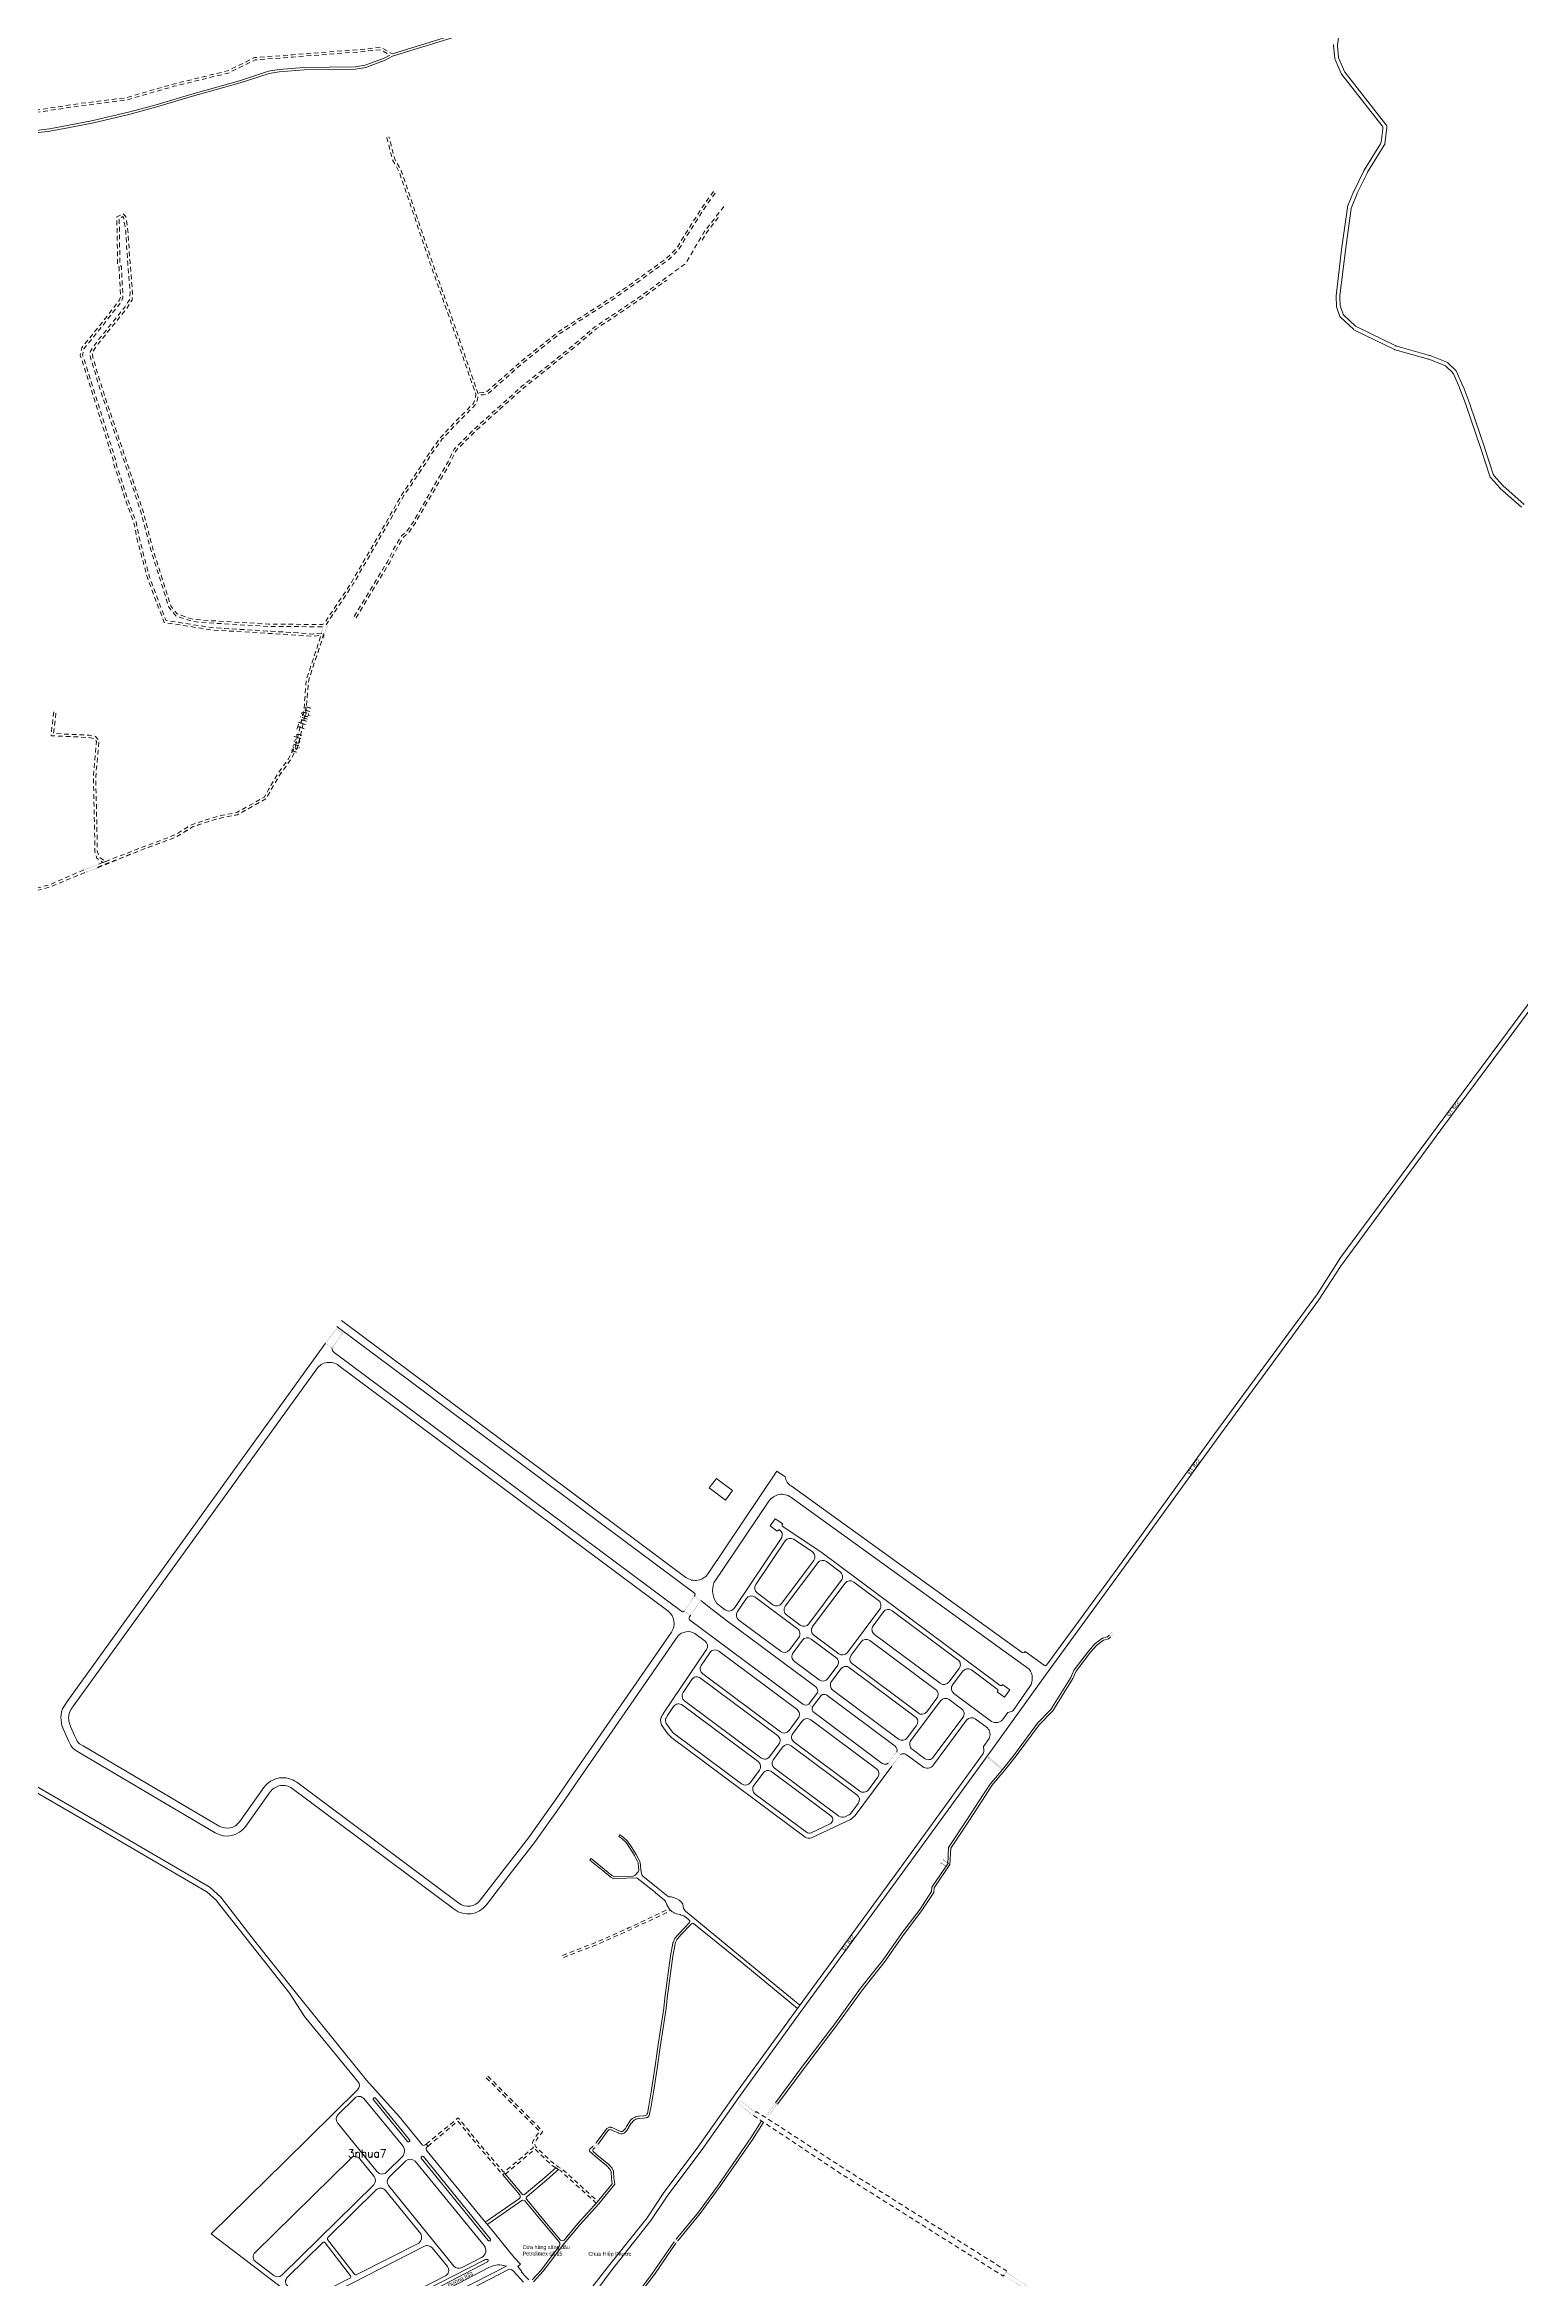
# Model space of a CAD drawing. Header units: metres. Extents: x 556238 to 587446, y 1177111 to 1219372.
# Drawn here: x 561327 to 563236, y 1206872 to 1209762 of the extents above; entities that cross this region are included whole.
import ezdxf

# ---------------------------------------------------------------- set-up
doc = ezdxf.new("R2010")
doc.units = ezdxf.units.M
doc.header["$MEASUREMENT"] = 0
doc.linetypes.add('Xr_Nen GT$0$MON', pattern=[10, 6, -4])
for name, color, linetype, lineweight in [('Xr_Nen GT$0$CAU-CONG', 4, 'Continuous', 0), ('Xr_Nen GT$0$DUONG BT-NEN BT', 38, 'Continuous', 0), ('Xr_Nen GT$0$DUONG NHUA', 38, 'Continuous', 0), ('Xr_Nen GT$0$DUONG_DA', 38, 'Xr_Nen GT$0$MON', 0), ('Xr_Nen GT$0$TEN DUONG', 7, 'Continuous', 0), ('Xr_Nen GT$1$SONG_HO', 250, 'Continuous', 0)]:
    doc.layers.add(name, color=color, linetype=linetype, lineweight=lineweight)
doc.styles.add('Xr_Nen GT$0$ROMANS', font='romans.shx')
doc.styles.add('Xr_Nen GT$0$STANDARD', font='VNARIAL.TTF')
doc.styles.add('Xr_Nen GT$0$VN', font='VAPTIMN0.TTF')

msp = doc.modelspace()

# ---------------------------------------------------------------- linework, layer by layer
at = {"layer": 'Xr_Nen GT$0$CAU-CONG', "linetype": 'ByBlock', "const_width": 0.2, "flags": 128}
for points in [[(561685.95973, 1209011.00833), (561687.10317, 1209009.57079), (561683.89103, 1208998.03009), (561682.09046, 1208997.60895)], [(561693.0087, 1209009.78324), (561691.43802, 1209009.01757), (561688.1434, 1208997.22612), (561689.02449, 1208995.15879)]]:
    msp.add_lwpolyline(points, dxfattribs=at)
at = {"layer": 'Xr_Nen GT$0$CAU-CONG', "flags": 128}
for points, const_width in [([(561394.76647, 1208702.65727), (561394.225, 1208701.39), (561379.571, 1208695.957), (561378.21757, 1208696.52173)], 0.2), ([(561380.64381, 1208691.16319), (561381.17186, 1208692.42137), (561395.78957, 1208697.77203), (561397.12775, 1208697.19697)], 0.2), ([(562484.49238, 1207410.57081), (562485.885, 1207410.817), (562494.64536, 1207404.68995)], 0.5), ([(562488.32886, 1207416.05502), (562488.57505, 1207414.6624), (562497.25205, 1207408.5924)], 0.5)]:
    msp.add_lwpolyline(points, dxfattribs=dict(at, const_width=const_width))
at = {"layer": 'Xr_Nen GT$0$CAU-CONG', "const_width": 0.2, "flags": 128}
for points in [[(561698.438, 1208076.788), (561712.107, 1208095.555), (561703.82728, 1208101.58556), (561690.15828, 1208082.81856)], [(562162.13, 1207730.899), (562175.193, 1207750.183), (562166.84152, 1207755.8403), (562153.77852, 1207736.5563)], [(562708.055, 1207706.739), (562705.25, 1207703.173), (562702.98667, 1207704.95333), (562705.79167, 1207708.51933)], [(562325.966, 1207631.032), (562314.802, 1207616.041), (562319.55469, 1207612.50161), (562330.71869, 1207627.49261)], [(562428.614, 1207554.509), (562417.467, 1207539.578), (562422.20266, 1207536.04251), (562433.34966, 1207550.97351)], [(562546.36343, 1207546.5087), (562564.16043, 1207531.8117), (562565.11557, 1207532.9683), (562547.31857, 1207547.6653)], [(562246.35, 1207087.904), (562227.229, 1207102.95), (562224.22272, 1207099.1295), (562243.34372, 1207084.0835)], [(562274.03, 1207098.979), (562263.401, 1207084.165), (562261.30378, 1207085.66975), (562271.93278, 1207100.48375)], [(562036.1377, 1207044.48695), (562040.1367, 1207049.01495), (562042.3853, 1207047.02905), (562038.3863, 1207042.50105)], [(562140.806, 1206920.56), (562143.294, 1206923.872), (562145.49028, 1206922.22213), (562143.00228, 1206918.91013)], [(562597.49, 1206857.659), (562567.214, 1206877.94), (562569.68849, 1206881.63398), (562599.96449, 1206861.35298)]]:
    msp.add_lwpolyline(points, close=True, dxfattribs=at)
at = {"layer": 'Xr_Nen GT$0$DUONG BT-NEN BT', "flags": 128}
for points in [[(561776.53891, 1209750.27974), (561892.19755, 1209786.0841), (561915.50815, 1209792.03089), (561935.60213, 1209806.06692), (561944.66792, 1209825.88409), (561947.49414, 1209843.40386), (561946.78307, 1209850.02027), (561931.47656, 1209896.6912), (561923.80414, 1209923.23052), (561924.97735, 1209930.75866), (561930.49735, 1209953.66811), (561952.43251, 1210026.25811), (561959.91981, 1210070.25339), (561961.23793, 1210162.25995), (561962.22552, 1210170.10882)], [(561294.84829, 1209645.49936), (561333.83593, 1209650.34681), (561356.77818, 1209654.80801), (561388.35971, 1209660.87227), (561435.99655, 1209671.8654), (561471.83808, 1209681.71564), (561514.90562, 1209694.57715), (561579.73409, 1209712.67323), (561617.1891, 1209724.86243), (561630.34442, 1209727.08733), (561662.32188, 1209729.56478), (561695.07378, 1209729.93535), (561728.92283, 1209730.67891), (561742.04664, 1209732.57037), (561767.14499, 1209742.10355), (561776.8721, 1209747.24242), (561893.01245, 1209783.1959)], [(561294.46371, 1209648.47464), (561333.36399, 1209653.31123), (561356.209, 1209657.75353), (561387.73935, 1209663.80796), (561435.26145, 1209674.7746), (561471.01125, 1209684.59964), (561514.07304, 1209697.45943), (561578.86622, 1209715.54566), (561616.4709, 1209727.78357), (561629.97768, 1209730.0679), (561662.1889, 1209732.56347), (561695.02387, 1209732.93498), (561728.67501, 1209733.67419), (561741.29095, 1209735.49246), (561765.90701, 1209744.84245), (561773.18376, 1209748.68678)], [(562271.77769, 1207100.62642), (562305.52483, 1207146.01148), (562348.71429, 1207202.61988), (562381.70527, 1207248.65217), (562411.08697, 1207285.48886), (562434.76164, 1207319.70134), (562458.67301, 1207351.1156), (562473.37106, 1207373.69343), (562473.81715, 1207379.58037), (562494.64768, 1207409.76335), (562495.59925, 1207430.61746), (562519.9427, 1207467.60813), (562540.67241, 1207499.4914), (562549.25836, 1207512.75163), (562565.49984, 1207532.07787), (562580.60625, 1207551.0322), (562610.43618, 1207591.30718), (562627.73587, 1207609.15038), (562653.45842, 1207650.73433), (562658.06459, 1207660.46199), (562676.69427, 1207685.14401), (562685.06521, 1207694.42383), (562694.59792, 1207701.41297), (562700.92996, 1207703.37034), (562703.16161, 1207705.21844)], [(562274.18509, 1207098.83633), (562307.92117, 1207144.20652), (562351.12659, 1207200.83583), (562384.09873, 1207246.84183), (562413.49588, 1207283.6979), (562437.18993, 1207317.93838), (562461.12699, 1207349.3864), (562476.30442, 1207372.70061), (562476.74641, 1207378.53332), (562497.295, 1207408.562), (562498.56875, 1207429.67254), (562522.4533, 1207465.96587), (562543.18909, 1207497.8585), (562551.67512, 1207510.96442), (562567.8216, 1207530.17762), (562582.9854, 1207549.20397), (562612.72854, 1207589.36175), (562630.11613, 1207607.29562), (562656.09802, 1207649.29883), (562660.64436, 1207658.90014), (562679.00973, 1207683.23199), (562687.08693, 1207692.18618), (562695.96536, 1207698.69561), (562702.38483, 1207700.68001), (562705.07506, 1207702.90788)], [(562143.23227, 1206923.99823), (562172.14108, 1206959.2504), (562197.93922, 1206994.6554), (562239.81148, 1207055.23176), (562253.18141, 1207076.36301)], [(562145.55201, 1206922.09591), (562174.51519, 1206957.41439), (562200.38581, 1206992.91886), (562242.31401, 1207053.57614), (562255.71659, 1207074.75899)], [(561904.01917, 1206600.40505), (561912.87067, 1206612.74414), (561936.77343, 1206639.26963), (561959.86866, 1206669.72755), (561977.8216, 1206693.23874), (561985.06847, 1206703.4093), (562019.64416, 1206747.47055), (562037.64003, 1206772.59474), (562042.77008, 1206780.24516), (562074.69935, 1206822.88348), (562103.90991, 1206863.50227), (562115.20662, 1206878.28816), (562143.13988, 1206918.8848)]]:
    msp.add_lwpolyline(points, dxfattribs=at)
for points in [[(562040.05325, 1207048.91158), (562051.10212, 1207063.91222, -0.0040609387), (562051.13134, 1207063.95122), (562053.11763, 1207066.55816, -0.0901713882), (562053.91035, 1207067.28177), (562055.68103, 1207068.39189, -0.1381847959), (562057.24237, 1207068.84994), (562058.83115, 1207068.867, -0.1065477681), (562060.06978, 1207068.61391), (562063.30113, 1207067.19463, -0.0044732624), (562063.35008, 1207067.17261), (562069.33002, 1207064.41742, 0.0337619421), (562069.70815, 1207064.27326), (562071.97636, 1207063.57969, 0.1568613569), (562073.8133, 1207063.60621), (562074.18791, 1207063.73269, 0.1281461074), (562075.45297, 1207064.56247), (562077.36773, 1207066.6791, 0.0522556833), (562077.73664, 1207067.18406), (562079.32966, 1207069.92464, -0.005286385), (562079.36211, 1207069.97914), (562082.90365, 1207075.78572, -0.0437225576), (562083.21431, 1207076.20729), (562086.24105, 1207079.64121, -0.079978016), (562086.97731, 1207080.24729), (562089.88167, 1207081.94551, -0.0771036454), (562090.73746, 1207082.28258), (562094.64524, 1207083.16177, -0.034862704), (562095.05829, 1207083.22487), (562101.24439, 1207083.73268, 0.0226603086), (562101.51398, 1207083.76717), (562103.56352, 1207084.12433, 0.1806657746), (562105.37494, 1207085.18569), (562105.65761, 1207085.53288, 0.1296258247), (562106.28908, 1207086.92628), (562107.9287, 1207096.61237, -0.0018707069), (562107.93253, 1207096.63449), (562111.58073, 1207117.24782, 0.0066536073), (562111.5936, 1207117.32662), (562115.77669, 1207145.27779, 0.0020946166), (562115.78031, 1207145.30266), (562119.65706, 1207172.77753, -0.0027668415), (562119.66188, 1207172.81038), (562127.31706, 1207223.03876, 0.0073375662), (562127.32905, 1207223.12599), (562128.9442, 1207236.31083, -0.0025389488), (562128.94806, 1207236.34105), (562136.15643, 1207290.61173, -0.0119864917), (562136.17878, 1207290.7538), (562139.15993, 1207307.13713, -0.0516792425), (562139.3328, 1207307.73099), (562141.46863, 1207312.97874, -0.0836530229), (562141.9926, 1207313.82679), (562146.24361, 1207318.6701, -0.0123179169), (562146.34381, 1207318.77874), (562154.26218, 1207326.95083, 0.0051205909), (562154.30448, 1207326.9954), (562160.59256, 1207333.75673, 0.4349114927), (562160.38406, 1207336.67516), (562155.70391, 1207340.45209, 0.011572311), (562155.59387, 1207340.53677), (562153.5953, 1207342.00228, 0.0716022577), (562152.84094, 1207342.40441), (562148.87499, 1207343.8377, 0.0329647171), (562148.49533, 1207343.94724), (562143.98601, 1207344.93188, -0.0378222847), (562143.55179, 1207345.06173), (562141.3797, 1207345.89472, -0.0323089911), (562141.02778, 1207346.05646), (562138.50851, 1207347.4177, -0.046787058), (562138.04265, 1207347.72887), (562136.39479, 1207349.068, -0.0661364682), (562135.85253, 1207349.64275), (562133.99918, 1207352.21572, -0.0254188106), (562133.83381, 1207352.4718), (562131.38534, 1207356.72267, -0.0369127141), (562131.19342, 1207357.12121), (562129.63441, 1207361.08188, 0.0631551149), (562129.27177, 1207361.74391), (562128.93969, 1207362.20196, 0.0633519552), (562128.42146, 1207362.75401), (562116.86038, 1207372.30445, 0.0070704079), (562116.79422, 1207372.35755), (562093.03328, 1207390.88109, 0.1744925657), (562091.74594, 1207391.30293), (562067.3369, 1207390.59857), (562063.00103, 1207390.33123), (562059.0636, 1207392.35557), (562049.1881, 1207400.32673), (562031.98019, 1207414.3979), (562033.56275, 1207416.33324), (562050.7645, 1207402.26709), (562060.43449, 1207394.46181), (562063.53301, 1207392.86878), (562067.22389, 1207393.09635), (562087.72869, 1207393.68804), (562090.29071, 1207395.13707), (562094.17262, 1207399.21221), (562095.00781, 1207400.88071), (562094.89167, 1207405.78061), (562094.28423, 1207410.89443), (562089.56158, 1207420.55786), (562083.8706, 1207429.5063), (562078.76094, 1207437.23758), (562073.22429, 1207442.21802), (562069.26345, 1207445.06934), (562070.72405, 1207447.09829), (562074.79519, 1207444.16757), (562080.67042, 1207438.88256), (562085.96836, 1207430.86642), (562091.74623, 1207421.78134), (562096.71672, 1207411.6108), (562097.24475, 1207407.16541, -0.0063435568), (562097.2501, 1207407.11495), (562097.7248, 1207402.01735, 0.030192834), (562097.78004, 1207401.65961), (562099.16607, 1207395.2694, 0.1742423565), (562100.24161, 1207393.54857), (562122.33782, 1207376.14449, -0.002610335), (562122.36232, 1207376.12498), (562133.2491, 1207367.36427, 0.1963534365), (562134.69853, 1207366.93201), (562134.96573, 1207366.95826, -0.0652761092), (562135.74531, 1207366.93297), (562136.62726, 1207366.78811, -0.0118882434), (562136.76742, 1207366.76166), (562139.55186, 1207366.16717, -0.0497307218), (562140.11883, 1207365.98573), (562144.10487, 1207364.30866), (562147.16887, 1207362.68361), (562149.97609, 1207360.54838, -0.1073572531), (562151.36223, 1207358.88002), (562151.86812, 1207357.78333, -0.091500001), (562152.1372, 1207356.72822), (562152.23614, 1207355.25852, 0.036657686), (562152.29766, 1207354.82355), (562152.81766, 1207352.42833, 0.0925375066), (562153.24473, 1207351.41351), (562154.74816, 1207349.13315, 0.0738057604), (562155.33573, 1207348.47688), (562160.0688, 1207344.54476, 0.0011401552), (562160.07934, 1207344.53604), (562234.07874, 1207283.62744), (562303.21171, 1207226.60764), (562300.23559, 1207222.60156), (562230.89926, 1207279.76856), (562165.84489, 1207332.2682, 0.39381419), (562163.12432, 1207332.07383), (562156.48036, 1207324.92985, -0.0051205909), (562156.43806, 1207324.88529), (562148.54975, 1207316.74421, 0.0123179169), (562148.44955, 1207316.63557), (562144.58073, 1207312.2277, 0.0836530229), (562144.05676, 1207311.37966), (562142.22867, 1207306.88803, 0.0516792425), (562142.05581, 1207306.29418), (562139.14319, 1207290.2875, 0.0119864917), (562139.12084, 1207290.14543), (562131.92395, 1207235.96115, 0.0025389488), (562131.92009, 1207235.93093), (562130.30143, 1207222.71751, -0.0073375662), (562130.28945, 1207222.63029), (562122.63013, 1207172.37479, 0.0027668415), (562122.62531, 1207172.34194), (562118.74913, 1207144.87106, -0.0020946166), (562118.74551, 1207144.84619), (562114.55465, 1207116.84311, -0.0066536073), (562114.54178, 1207116.76431), (562110.88858, 1207096.12272, 0.0018707069), (562110.88475, 1207096.1006), (562109.11497, 1207085.64562, -0.1296258247), (562108.48351, 1207084.25223), (562106.9939, 1207082.4226, -0.1806657746), (562105.18248, 1207081.36124), (562101.89499, 1207080.78835, -0.0226603086), (562101.62541, 1207080.75387), (562095.51246, 1207080.25206, 0.034862704), (562095.09941, 1207080.18896), (562091.84999, 1207079.45789, 0.0771036454), (562090.9942, 1207079.12083), (562088.90851, 1207077.90129, 0.079978016), (562088.17225, 1207077.29521), (562085.63865, 1207074.42078, 0.0437225576), (562085.32799, 1207073.99921), (562081.93984, 1207068.4441, 0.005286385), (562081.90738, 1207068.38959), (562080.17231, 1207065.40463, -0.0522556833), (562079.8034, 1207064.89967), (562077.1533, 1207061.97018, -0.1281461074), (562075.88825, 1207061.14041), (562073.8588, 1207060.45518, -0.1568613569), (562072.02186, 1207060.42866), (562068.63697, 1207061.46368, -0.0337619421), (562068.25884, 1207061.60785), (562062.11908, 1207064.43667, 0.0044732623), (562062.07013, 1207064.45869), (562059.45539, 1207065.60714, 0.1065477681), (562058.21676, 1207065.86023), (562058.11978, 1207065.85919, 0.1381847959), (562056.55843, 1207065.40114), (562055.96605, 1207065.02974, 0.0901713882), (562055.17332, 1207064.30613), (562053.53238, 1207062.15244, 0.0040609387), (562053.50317, 1207062.11344), (562042.46875, 1207047.13242)], [(561901.58151, 1206602.15371), (561910.5303, 1206614.62843), (561934.45973, 1206641.18351), (561957.48123, 1206671.5442), (561975.40715, 1206695.02), (561982.66553, 1206705.2067), (562017.24351, 1206749.27088), (562035.17416, 1206774.30402), (562039.27576, 1206780.42071, 0.3947887098), (562039.05631, 1206781.76919), (562024.74708, 1206792.79575), (562026.29255, 1206794.92383), (562040.59753, 1206784.04175, 0.4185278433), (562042.00909, 1206784.23389), (562072.28065, 1206824.65852), (562101.49967, 1206865.28907), (562112.77746, 1206880.05018), (562140.66841, 1206920.58534)]]:
    msp.add_lwpolyline(points, format="xyb", dxfattribs=at)
at = {"layer": 'Xr_Nen GT$0$DUONG NHUA', "flags": 128}
for points in [[(563001.26572, 1209782.97137), (562998.31422, 1209762.13764, 0.0583678872), (562998.28054, 1209760.74197), (562999.62657, 1209746.22779, 0.0795956902), (563000.09866, 1209744.38916), (563007.45471, 1209727.47303, 0.0641164383), (563008.24031, 1209726.15722), (563060.96871, 1209659.09437, -0.2011300377), (563062.20324, 1209654.6222), (563059.61926, 1209634.4856, -0.1072046796), (563058.76806, 1209632.08857), (563037.22863, 1209597.33331, 0.0251967633), (563036.93654, 1209596.80424), (563023.94354, 1209570.18225, 0.015851629), (563023.78764, 1209569.83533), (563016.3143, 1209551.68776, 0.0640974782), (563015.91655, 1209550.20825), (563008.66465, 1209496.65881, 0.0035392829), (563008.65385, 1209496.57456), (563001.49039, 1209437.38929, 0.0403257756), (563001.45191, 1209436.42381), (563001.93092, 1209424.68033, 0.0733360049), (563002.25669, 1209422.96025), (563005.04451, 1209414.91549, 0.1205950887), (563006.59265, 1209412.5193), (563021.69761, 1209398.24457, 0.0762787517), (563023.19476, 1209397.20954), (563073.84382, 1209372.57927, 0.0448131758), (563074.84722, 1209372.19808), (563117.4588, 1209360.24477, -0.0258750003), (563118.04685, 1209360.04648), (563139.60223, 1209351.51273, -0.0938540227), (563141.4891, 1209350.31888), (563150.95867, 1209341.4743, -0.1035022697), (563152.37314, 1209339.4644), (563160.49721, 1209320.61656, -0.0114095405), (563160.59982, 1209320.36272), (563169.66919, 1209296.36506, -0.0077670975), (563169.73237, 1209296.18969), (563188.90682, 1209240.25864, -0.0043972075), (563188.94016, 1209240.15852), (563199.74012, 1209206.75139, 0.1031778329), (563200.95396, 1209204.62301), (563211.69328, 1209192.47519, 0.029822664), (563212.19801, 1209191.9686), (563239.75091, 1209167.42952, -0.0503507133)], [(562993.2815, 1209762.2591, 0.0583678872), (562993.24782, 1209760.86343), (562994.7219, 1209744.96847, 0.0795956902), (562995.19399, 1209743.12984), (563003.12622, 1209724.88872, 0.0641164383), (563003.91182, 1209723.5729), (563055.74259, 1209657.65172, -0.2011300377), (563056.97712, 1209653.17955), (563054.79796, 1209636.19768, -0.1072046796), (563053.94676, 1209633.80066), (563032.84581, 1209599.75292, 0.0251967633), (563032.55373, 1209599.22385), (563019.3806, 1209572.23279, 0.015851629), (563019.22469, 1209571.88587), (563011.4459, 1209552.99655, 0.0640974782), (563011.04815, 1209551.51704), (563003.70513, 1209497.29474, 0.0035392829), (563003.69432, 1209497.21048), (562996.47809, 1209437.58909, 0.0403257756), (562996.4396, 1209436.6236), (562996.96513, 1209423.73983, 0.0733360049), (562997.2909, 1209422.01976), (563000.72084, 1209412.12203, 0.1205950887), (563002.26898, 1209409.72584), (563018.82099, 1209394.08359, 0.0762787517), (563020.31815, 1209393.04856), (563072.06102, 1209367.88638, 0.0448131758), (563073.06441, 1209367.50519), (563115.85903, 1209355.50053, -0.0258750003), (563116.44709, 1209355.30224), (563136.88133, 1209347.21235, -0.0938540227), (563138.76819, 1209346.0185), (563146.78118, 1209338.53437, -0.1035022697), (563148.19565, 1209336.52448), (563155.86042, 1209318.74221, -0.0114095405), (563155.96303, 1209318.48837), (563164.9646, 1209294.67011, -0.0077670975), (563165.02778, 1209294.49474), (563184.16278, 1209238.67876, -0.0043972075), (563184.19613, 1209238.57864), (563195.30335, 1209204.22104, 0.1031778329), (563196.5172, 1209202.09266), (563208.14496, 1209188.93987, 0.029822664), (563208.64968, 1209188.43328), (563236.04853, 1209164.0314, -0.0503507133)], [(561710.67132, 1208112.3518), (562156.05134, 1207780.06179, 0.4285712018), (562184.60519, 1207784.92782), (562273.73371, 1207917.40697), (562284.37951, 1207909.9417), (562284.37951, 1207909.9417, 0.2269002317), (562291.94499, 1207898.34357), (562590.50877, 1207682.87615, 0.2717208763), (562593.65887, 1207683.05427), (562594.4748, 1207684.1848), (562619.45403, 1207666.13254, 0.4119546266), (562622.23742, 1207666.56958), (562630.34893, 1207677.61307), (562714.41485, 1207792.19915), (562839.91535, 1207965.97515), (562972.602, 1208146.91), (563002.721, 1208193.981), (563127.127, 1208362.62), (563218.09, 1208485.015), (563335.959, 1208644.575)], [(561704.69144, 1208104.33675), (562166.99214, 1207759.42253, -0.4012142801), (562167.45088, 1207756.69618), (562166.84152, 1207755.8403)], [(562422.20266, 1207536.04251), (562374.7415, 1207472.11217, -0.0813796716), (562368.61819, 1207467.11143), (562318.32806, 1207443.32077, -0.2772629706), (562310.12981, 1207444.13965), (562137.96878, 1207572.45287, -0.0394794239), (562135.59678, 1207574.5308), (562132.6306, 1207577.5747), (562127.11503, 1207585.52119), (562125.44142, 1207587.97661), (562124.11202, 1207590.35284), (562123.45176, 1207592.8443), (562123.34836, 1207595.66796), (562123.77396, 1207598.09537), (562123.79731, 1207598.16403, -0.0591952853), (562125.8329, 1207602.42151), (562126.92134, 1207604.14134, -0.0069506079), (562127.22519, 1207604.60699), (562182.55639, 1207686.88092, 0.3999559346), (562180.70177, 1207697.75754), (562167.61173, 1207707.4389, 0.3630332495), (562145.69367, 1207703.89344), (562012.44877, 1207511.15164), (561998.53829, 1207491.11273), (561960.32479, 1207437.17997), (561943.83239, 1207415.89693), (561928.87954, 1207396.53924), (561898.09902, 1207356.52084, -0.4098898987), (561856.38278, 1207350.76374), (561646.90136, 1207507.01403, 0.4205339675), (561618.65827, 1207502.59234), (561587.07261, 1207458.28683, -0.3955022997), (561547.40874, 1207449.85855), (561371.57776, 1207553.52063), (561366.03208, 1207556.89564), (561363.09677, 1207559.55618), (561360.68745, 1207562.73912), (561359.09024, 1207565.9654), (561357.83799, 1207568.81565), (561356.59279, 1207571.63115), (561351.38617, 1207583.43395), (561350.56237, 1207585.42253), (561349.4034, 1207588.66401), (561348.57883, 1207592.10396), (561348.15147, 1207595.47162), (561347.96969, 1207598.99932), (561348.14135, 1207602.60017), (561348.81943, 1207606.34791), (561350.20837, 1207610.08817), (561352.9127, 1207614.93009), (561356.23959, 1207619.71434), (561690.15828, 1208082.81856)], [(561698.438, 1208076.788), (561698.438, 1208076.788, 0.2493304148), (561701.47935, 1208070.83039), (562150.67934, 1207735.74656, 0.4142135624), (562153.47829, 1207736.15381), (562153.77852, 1207736.5563)], [(562175.193, 1207750.183), (562189.86505, 1207738.40283), (562210.22757, 1207723.0701), (562323.8942, 1207638.28791, -0.3209553454), (562325.966, 1207631.032), (562314.802, 1207616.041, -0.2712234042), (562307.18682, 1207615.86948), (562160.46929, 1207725.32837, -0.2641049526), (562160.49126, 1207729.01226), (562161.95817, 1207731.21787)], [(562339.5229, 1207649.08307, -0.4141178535), (562328.32872, 1207647.45562), (562296.24325, 1207671.38768, -0.4143092777), (562294.61526, 1207682.58551), (562306.66571, 1207698.73043, -0.4141747999), (562317.86114, 1207700.35695), (562349.94195, 1207676.41866, -0.414252326), (562351.5687, 1207665.22175), (562339.5229, 1207649.08307)], [(562417.467, 1207539.578), (562417.467, 1207539.578, -0.3236803619), (562408.18646, 1207540.51851), (562321.61412, 1207605.10597, -0.32093837), (562319.55469, 1207612.50161), (562330.71869, 1207627.49261, -0.309920888), (562338.32265, 1207627.52595), (562426.52122, 1207561.74, -0.317775101), (562428.614, 1207554.509), (562428.614, 1207554.509)], [(562012.827, 1206834.085), (562054.405, 1206887.094), (562105.80025, 1206951.79818), (562127.56182, 1206984.36307), (562170.64789, 1207041.9714), (562220.18975, 1207112.16365), (562302.36708, 1207225.54235), (562361.2523, 1207306.28251), (562431.49269, 1207402.43467), (562539.53761, 1207550.93097, 0.1777654165), (562541.04639, 1207556.23478), (562540.65041, 1207561.52556), (562547.82718, 1207571.54378, 0.3199640223), (562545.66242, 1207585.39385), (562530.06817, 1207596.98209, 0.4141147952), (562518.87697, 1207595.33472), (562475.88633, 1207537.52312, -0.4479678782), (562461.88797, 1207535.47088), (562440.91702, 1207551.09262, 0.2513948232), (562433.34966, 1207550.97351), (562433.34966, 1207550.97351)], [(561247.912, 1207549.183), (561400.118, 1207461.537), (561539.80819, 1207379.67621, -0.0501777749), (561540.77858, 1207378.96816), (561554.54927, 1207366.62922), (561598.38, 1207309.909), (561652.788, 1207241.933), (561743.09029, 1207129.83519), (561785.122, 1207082.77), (561813.594, 1207047.9), (561814.82265, 1207046.39449, 0.3235690524), (561819.06465, 1207045.98431), (561820.414, 1207047.106), (561822.667, 1207044.617), (561821.15349, 1207043.38183, 0.4142135624), (561820.72606, 1207039.16078), (561821.675, 1207037.998), (561893.572, 1206949.852), (561902.73, 1206938.655), (561933.915, 1206900.538), (561941.98765, 1206891.779), (561938.55054, 1206888.79565), (561944.04848, 1206882.53139), (561943.15256, 1206881.87197), (561949.569, 1206874.984), (561952.82065, 1206871.48, 0.43996368)], [(561705.77284, 1206806.57222), (561542.25784, 1206931.11019), (561637.32119, 1207024.54681), (561731.46962, 1207117.23775, 0.3882110798), (561732.03715, 1207128.01857), (561662.786, 1207212.266), (561644.08, 1207241.856), (561549.7368, 1207361.4089, 0.0456001417), (561548.99313, 1207362.20872), (561536.63178, 1207373.28485, 0.0501777749), (561535.66139, 1207373.99289), (561396.6018, 1207455.48415), (561244.40379, 1207543.12554)], [(562036.25261, 1207044.60356), (562031.75084, 1207040.50823, 0.4442348218), (562031.76111, 1207037.54011), (562041.53514, 1207028.77136), (562053.9382, 1207019.02849), (562057.91464, 1207014.41112), (562059.22222, 1207011.39495), (562059.63399, 1207002.55141), (562060.77222, 1206995.95665), (562041.10253, 1206971.96326), (562016.43605, 1206944.51085), (561998.60116, 1206923.11567, -0.4649799935), (561994.01339, 1206923.09079), (561982.34303, 1206936.78612), (561950.22806, 1206975.29909, -0.4139986959), (561950.60913, 1206979.52302), (561976.09756, 1207000.80889), (561991.42723, 1207014.13844), (561987.78788, 1207016.27461), (561973.50299, 1207003.85352), (561947.27876, 1206981.95317, -0.414053993), (561944.46238, 1206982.20544), (561921.62421, 1207009.52238), (561919.33979, 1207007.57762), (561941.25436, 1206981.36539, -0.4399181673), (561940.66985, 1206976.98114), (561897.66933, 1206946.96701)], [(562038.27139, 1207042.38444), (562036.226, 1207040.52371, 0.4442348218), (562036.23627, 1207037.5556), (562043.46548, 1207031.06992), (562056.02093, 1207021.20735), (562060.48562, 1207016.02304), (562062.1934, 1207012.08373), (562062.62206, 1207002.87756), (562063.96178, 1206995.11535), (562043.37947, 1206970.00874), (562018.70478, 1206942.54719), (561996.66199, 1206916.1041), (561981.25297, 1206895.63688), (561971.51972, 1206882.80955), (561958.94071, 1206868.91163, 0.3889239206)], [(561957.24391, 1206871.50751), (561969.20834, 1206884.72642), (561978.85967, 1206897.44579), (561992.60876, 1206915.70819, 0.2849640085), (561992.8934, 1206918.85809), (561991.76846, 1206921.09986), (561980.04924, 1206934.85253), (561947.69039, 1206973.65797, 0.3893358475), (561943.66926, 1206974.19669), (561899.95877, 1206943.68699)], [(561924.09357, 1206889.22882), (561738.52236, 1206794.56223, -0.2716759006), (561732.66526, 1206794.96516), (561732.66526, 1206794.96516, -0.5116379233), (561733.37859, 1206799.68999), (561805.744, 1206837.54), (561901.123, 1206887.371), (561907.48852, 1206889.93898, -0.1389651317), (561918.02577, 1206890.68747), (561924.09357, 1206889.22882)], [(561854.13657, 1206847.62426), (561926.71521, 1206884.92801, -0.2896011377), (561930.97336, 1206884.54798), (561932.803, 1206883.149), (561946.03991, 1206868.49617)]]:
    msp.add_lwpolyline(points, format="xyb", dxfattribs=at)
msp.add_lwpolyline([(562001.662, 1206805.177), (562059.353, 1206883.439), (562110.65486, 1206948.26393), (562132.462, 1206980.897), (562175.50221, 1207038.44402), (562225.07, 1207108.673), (562307.22, 1207222.014), (562366.1, 1207302.747), (562436.341, 1207398.9), (562546.714, 1207550.596), (562620.916, 1207653.46), (562719.273, 1207788.678), (562844.767, 1207962.445), (562974.033, 1208138.781), (563002.248, 1208182.281), (563131.94269, 1208359.04102), (563222.91087, 1208481.44298), (563340.77643, 1208640.99833)], dxfattribs=at)
for points in [[(562137.30229, 1207709.18762), (562004.22958, 1207516.84768), (561990.351, 1207496.85474), (561952.28914, 1207443.13597), (561935.92318, 1207422.01611), (561920.95932, 1207402.64418), (561890.17251, 1207362.61759, -0.4098898987), (561862.36168, 1207358.77953), (561652.88026, 1207515.02981, 0.4205339675), (561610.51563, 1207508.39728), (561578.92997, 1207464.09177, -0.3890616195), (561552.48738, 1207458.47291), (561376.71672, 1207562.09944), (561372.04323, 1207564.94365), (561370.50558, 1207566.33736), (561369.23053, 1207568.02183), (561368.1536, 1207570.19716), (561366.98843, 1207572.84921), (561365.7383, 1207575.67587), (561360.58133, 1207587.36611), (561359.89548, 1207589.02169), (561359.00179, 1207591.52122), (561358.43056, 1207593.90427), (561358.11898, 1207596.35962), (561357.98197, 1207599.01857), (561358.09869, 1207601.467), (561358.50207, 1207603.6965), (561359.31464, 1207605.88465), (561361.4035, 1207609.62461), (561364.40018, 1207613.934), (561678.8861, 1208049.85869, -0.4188927201), (561707.06432, 1208054.18846), (562132.81349, 1207736.59792, -0.4038056411)], [(562276.93072, 1207841.43327), (562276.93072, 1207841.43327, 0.4126087481), (562275.54732, 1207841.15897), (562273.95844, 1207839.76065), (562264.88306, 1207846.56876), (562271.47606, 1207855.97676), (562281.12176, 1207849.44157), (562280.5756, 1207848.63008, 0.4158201998), (562281.12723, 1207845.84807), (562332.24465, 1207811.85022), (562562.13912, 1207640.41304, 0.4142135624), (562564.93801, 1207640.82072), (562565.4108, 1207641.45472), (562574.8, 1207634.453), (562567.92527, 1207625.2341), (562558.53608, 1207632.23582), (562558.95999, 1207632.80428, 0.4142135624), (562558.55231, 1207635.60317), (562525.20383, 1207660.47184, 0.4138310952), (562514.01451, 1207658.84949), (562500.80475, 1207641.1836, 0.4150885044), (562502.44001, 1207629.97163), (562551.2068, 1207593.73255, 0.3294980311), (562565.30066, 1207595.93541), (562572.11657, 1207605.4499), (562576.87509, 1207606.49373, 0.1823169138), (562579.24184, 1207608.03292), (562600.69664, 1207638.9051, 0.3203231029), (562599.64801, 1207661.38532), (562291.64178, 1207883.7294, 0.4238748011), (562263.34427, 1207878.67527), (562192.11122, 1207772.79565, 0.2424362839), (562195.9425, 1207746.24975), (562206.86959, 1207738.05011, 0.4285806976), (562218.29102, 1207739.99819), (562279.96263, 1207831.71657, 0.3795495716)], [(562268.48953, 1207744.68372), (562248.08274, 1207759.911, -0.3999345314), (562246.22874, 1207770.78728), (562284.10411, 1207827.10393, -0.4127067321), (562295.1728, 1207829.30059), (562319.1843, 1207813.3307, -0.430201565), (562321.16504, 1207801.88428), (562279.68495, 1207746.31024, -0.4141747999)], [(562303.81951, 1207718.32093), (562286.12174, 1207731.52678, -0.4142523259), (562284.495, 1207742.72368), (562326.34336, 1207798.79112, -0.4140871102), (562337.53686, 1207800.41908), (562355.23858, 1207787.21853, -0.4143400259), (562356.86724, 1207776.0202), (562315.01493, 1207719.94746, -0.4141747999)], [(562278.60847, 1207684.54118), (562224.52538, 1207724.88093, -0.3999909164), (562222.67013, 1207735.75815), (562233.93641, 1207752.50991, -0.4286382364), (562245.3591, 1207754.45705), (562300.22892, 1207713.51389, -0.4142523259), (562301.85566, 1207702.31699), (562289.80265, 1207686.16864, -0.4141178535)], [(562364.72797, 1207682.85223), (562406.59139, 1207738.93985, 0.4143400259), (562404.96273, 1207750.13818), (562372.87474, 1207774.06688, 0.4140871101), (562361.68124, 1207772.43892), (562319.82498, 1207716.3609, 0.4142523259), (562321.45173, 1207705.164), (562353.53254, 1207681.2257, 0.4141747999)], [(562399.7219, 1207706.30246), (562484.79818, 1207643.08144, 0.4135202124), (562495.97967, 1207644.71579), (562509.2006, 1207662.41943, 0.4144149442), (562507.57316, 1207673.6194), (562422.59888, 1207736.98653, 0.4140871101), (562411.40538, 1207735.35857), (562398.08245, 1207717.50882, 0.4148323081)], [(562371.16476, 1207668.06877), (562456.1057, 1207604.68692, 0.4140998942), (562467.2999, 1207606.31181), (562480.42244, 1207623.88369, 0.4149072525), (562478.78422, 1207635.0917), (562393.71327, 1207698.30875, 0.4135950873), (562382.53055, 1207696.67276), (562369.53802, 1207679.26567, 0.4142523259)], [(562186.93407, 1207682.63873), (562175.80104, 1207666.08463, 0.3999123412), (562177.65469, 1207655.20874), (562278.14027, 1207580.21777, 0.4141933616), (562289.3361, 1207581.84399), (562301.26586, 1207597.8272, 0.4142777951), (562299.63856, 1207609.02452), (562198.35625, 1207684.58638, 0.4286163947)], [(562367.57417, 1207663.26172), (562452.5106, 1207599.88324, -0.4143272397), (562454.13612, 1207588.6847), (562442.10108, 1207572.56903, -0.4140429509), (562430.90813, 1207570.94322), (562345.9635, 1207634.30211, -0.4143092777), (562344.33551, 1207645.49994), (562356.37875, 1207661.63519, -0.4141747999)], [(562163.50891, 1207647.80703), (562152.34091, 1207631.20094, 0.3998706926), (562154.19365, 1207620.32573), (562253.01365, 1207546.55565, 0.4142354289), (562264.2104, 1207548.18119), (562276.17683, 1207564.21352, 0.4142337635), (562274.55049, 1207575.41012), (562174.93205, 1207649.75395, 0.4286608819)], [(562140.0487, 1207612.9232), (562132.3626, 1207601.49448, 0.0115541311), (562131.8647, 1207600.71586), (562130.29312, 1207598.12842), (562129.76143, 1207596.95559), (562129.48632, 1207595.47235), (562129.50397, 1207593.99051), (562129.82187, 1207592.70271), (562130.54841, 1207591.13711), (562132.05858, 1207588.92148), (562137.16797, 1207581.56018), (562139.05034, 1207579.53707, 0.0452625962), (562141.7408, 1207577.12469), (562227.90517, 1207512.90559, 0.4140095663), (562239.09698, 1207514.53481), (562251.05113, 1207530.55071, 0.4141916962), (562249.42572, 1207541.74662), (562151.47276, 1207614.86944, 0.4287033871)], [(562512.40994, 1207610.1041), (562496.41314, 1207621.99147, 0.4133391613), (562485.23461, 1207620.36109), (562446.85802, 1207569.03871, 0.4145653792), (562448.48182, 1207557.83527), (562464.59346, 1207545.81785, 0.4146377536), (562475.79612, 1207547.45669), (562514.05787, 1207598.90912, 0.4143123365)], [(562295.77165, 1207567.05972), (562380.71079, 1207503.67084, 0.414339817), (562391.90901, 1207505.30027), (562403.84228, 1207521.30487, 0.4141313461), (562402.21259, 1207532.49898), (562317.27192, 1207595.86912, 0.4141493326), (562306.07705, 1207594.24218), (562294.14531, 1207578.25632, 0.4142337635)], [(562269.01773, 1207544.59098), (562280.98605, 1207560.62584, -0.4141933616), (562292.18187, 1207562.25206), (562377.12983, 1207498.85661, -0.4140873191), (562378.75855, 1207487.66321), (562370.0558, 1207475.9913, -0.1079734759), (562365.81454, 1207472.39275), (562361.92371, 1207470.55445, -0.2774706013), (562353.72051, 1207471.37702), (562270.64315, 1207533.39507, -0.4141916962)], [(562245.54481, 1207499.7586), (562311.78877, 1207450.38637, 0.2095730647), (562317.93745, 1207449.77221), (562342.40932, 1207461.33446, 0.5655937585), (562343.43543, 1207471.56748), (562267.05521, 1207528.58604, 0.4142354289), (562255.85846, 1207526.9605), (562243.91445, 1207510.9582, 0.4144175879)], [(561790.63215, 1207032.17202), (561768.82426, 1207010.72012, -0.4422676726), (561757.00538, 1207011.37842), (561705.64579, 1207074.58656, -0.3866977437), (561706.2443, 1207085.33454), (561727.88285, 1207106.62095, -0.4414100612), (561739.68724, 1207105.98076), (561790.24682, 1207044.97635, -0.2829944888)], [(561796.07941, 1207050.51529), (561751.99227, 1207104.39254, -0.4142135624), (561752.20322, 1207106.50334), (561752.51278, 1207106.75666, -0.4142135624), (561754.62359, 1207106.54571), (561798.71073, 1207052.66846, -0.4142135624), (561798.49978, 1207050.55766), (561798.19022, 1207050.30434, -0.4142135624)], [(561599.04178, 1206906.87901), (561722.60949, 1207028.70749, -0.4426089755), (561734.43488, 1207028.0556), (561752.95218, 1207005.26639, -0.3867051436), (561752.35353, 1206994.51826), (561633.60329, 1206877.70652, -0.3730022113), (561623.14594, 1206877.04544), (561599.81116, 1206894.81791, -0.4563169847)], [(561856.10588, 1206889.41561), (561771.57496, 1206993.44765, -0.3867051436), (561772.17362, 1207004.19578), (561794.02942, 1207025.6948, -0.3749575492), (561805.83366, 1207025.05446), (561895.10876, 1206915.83157, -0.4780623671), (561891.91511, 1206900.59755), (561865.95386, 1206887.33619, -0.3539373304)], [(561900.51661, 1206922.4576), (561813.93803, 1207028.7694, -0.4142135624), (561814.15392, 1207030.87971), (561814.46408, 1207031.13229, -0.4142135624), (561816.57439, 1207030.9164), (561903.15297, 1206924.6046, -0.4142135624), (561902.93708, 1206922.49429), (561902.62692, 1206922.24171, -0.4142135624)], [(561727.01687, 1206879.25088), (561692.85749, 1206923.71052, -0.3789030514), (561693.04091, 1206926.35484), (561755.70289, 1206987.99392, -0.4422676726), (561767.52177, 1206987.33563), (561813.11505, 1206931.22407, -0.354915813), (561810.53787, 1206919.05093), (561730.75763, 1206878.40558, -0.3613110839)], [(561640.86837, 1206875.03398), (561686.43632, 1206919.85806, -0.4504282936), (561689.42479, 1206919.65078), (561722.36112, 1206876.78297, -0.4691719061), (561721.68308, 1206873.7824), (561668.56715, 1206846.72162, -0.2881214731), (561662.20803, 1206847.29457), (561641.63125, 1206862.96647, -0.4566618928)], [(561708.52795, 1206812.01591), (561684.04766, 1206830.66084, -0.5872935912), (561685.56723, 1206847.52649), (561818.10828, 1206915.0517, -0.3536365919), (561827.94864, 1206912.96839), (561847.58049, 1206888.80751, -0.4771732451), (561845.01093, 1206876.63826), (561717.0144, 1206811.25587, -0.2884109676)], [(561724.26878, 1206803.48223), (561802.26796, 1206844.18584), (561899.4513, 1206894.95952, 0.6388773674), (561899.60723, 1206897.74186), (561899.60723, 1206897.74186, 0.1771962098), (561894.42026, 1206896.74225), (561720.6645, 1206807.88114, 0.5533800724), (561721.06115, 1206802.87106), (561721.06115, 1206802.87106, 0.1643881076)]]:
    msp.add_lwpolyline(points, format="xyb", close=True, dxfattribs=at)
at = {"layer": 'Xr_Nen GT$0$DUONG_DA', "flags": 128}
for points in [[(560070.57, 1209487.01681), (560119.8445, 1209492.23037), (560184.35407, 1209501.30149), (560232.39177, 1209510.6091), (560298.20563, 1209518.54861), (560376.21912, 1209531.47723), (560455.3947, 1209551.35792), (560574.32414, 1209568.9798), (560786.40798, 1209600.20521), (560819.94193, 1209599.22558), (560892.80334, 1209612.39317), (561007.33733, 1209632.09566), (561242.2994, 1209666.11756), (561372.095, 1209686.09996), (561431.48984, 1209693.42764), (561493.34707, 1209711.2545), (561563.42805, 1209728.33308), (561598.24697, 1209745.45183), (561647.32218, 1209749.17169), (561734.76308, 1209755.99334), (561761.71499, 1209758.70965), (561776.54839, 1209750.28267)], [(560070.88566, 1209484.03347), (560120.21131, 1209489.25244), (560184.8486, 1209498.34152), (560232.85734, 1209507.64351), (560298.63073, 1209515.57814), (560376.83069, 1209528.53767), (560455.9813, 1209548.41208), (560574.76386, 1209566.0122), (560786.58402, 1209597.19879), (560820.16731, 1209596.21771), (560893.32441, 1209609.43874), (561007.80667, 1209629.13234), (561242.7426, 1209663.15044), (561372.507, 1209683.12804), (561432.09263, 1209690.47926), (561494.11794, 1209708.35456), (561564.45719, 1209725.49608), (561599.05103, 1209742.50417), (561647.55222, 1209746.18052), (561735.03019, 1209753.00506), (561761.05901, 1209755.62835), (561773.18376, 1209748.68678)], [(561769.2166, 1209642.14547), (561772.82004, 1209628.48268), (561776.5546, 1209613.71011), (561785.17187, 1209598.19815), (561825.94132, 1209477.87628), (561853.8806, 1209398.6122), (561884.56983, 1209309.60078), (561883.5804, 1209303.93066), (561881.44106, 1209298.3721), (561856.23457, 1209272.99697), (561838.63047, 1209254.17), (561826.10768, 1209236.55733), (561795.7855, 1209190.41673), (561789.00739, 1209180.97781), (561760.96874, 1209131.20879), (561723.49389, 1209066.50532), (561688.01161, 1209013.03639), (561685.56742, 1209012.37842), (561616.43419, 1209012.85406), (561538.81544, 1209017.51267), (561518.97396, 1209019.13234), (561509.23319, 1209022.21499), (561498.22245, 1209026.06878), (561494.51035, 1209030.5848), (561490.22597, 1209036.31857), (561466.70584, 1209110.84416), (561454.59633, 1209157.6443), (561428.50357, 1209236.76332), (561403.83667, 1209310.20066), (561389.28977, 1209357.69421), (561388.71988, 1209364.24281), (561396.27055, 1209375.34692), (561432.90757, 1209420.83458), (561440.03071, 1209431.79633), (561440.6006, 1209441.47684), (561437.45958, 1209479.54189), (561434.74059, 1209521.50312), (561431.74877, 1209540.15235), (561428.61458, 1209543.42661), (561420.35181, 1209539.58291), (561421.34819, 1209476.58643), (561423.20023, 1209474.30868), (561425.19939, 1209435.66235), (561423.34735, 1209431.24913), (561401.06656, 1209402.5401), (561374.91006, 1209370.26585), (561372.95266, 1209360.28915), (561377.90411, 1209345.6159), (561407.74552, 1209250.43567), (561415.20272, 1209226.72552), (561417.01047, 1209217.69309), (561433.2877, 1209168.38697), (561442.11962, 1209145.25765), (561446.18718, 1209124.03148), (561459.74557, 1209072.54657), (561481.47905, 1209015.06932), (561542.56649, 1209005.32291), (561654.07704, 1208998.5248), (561672.81067, 1208996.96307), (561683.91414, 1208998.19616), (561681.59508, 1208989.797), (561665.38516, 1208941.59285), (561662.25103, 1208903.19279), (561655.39534, 1208871.55205), (561651.28099, 1208855.54962), (561642.22194, 1208838.72659), (561627.59906, 1208818.42108), (561616.50127, 1208798.86429), (561611.02735, 1208789.14801), (561575.23786, 1208769.19949), (561554.79892, 1208765.15232), (561538.35891, 1208760.66319), (561516.67708, 1208753.24537), (561495.54853, 1208740.15518), (561448.82696, 1208722.67474), (561394.225, 1208701.39)], [(561690.77599, 1209011.77648), (561726.04411, 1209064.92268), (561763.57372, 1209129.7207), (561791.54027, 1209179.36175), (561798.2585, 1209188.71727), (561828.58455, 1209234.86377), (561840.959, 1209252.26782), (561858.3949, 1209270.9149), (561884.01419, 1209296.70558), (561886.4854, 1209303.12644), (561887.65817, 1209309.84722), (561856.7134, 1209399.5998), (561828.77677, 1209478.85634), (561787.92613, 1209599.41785), (561779.36717, 1209614.82484), (561775.72477, 1209629.23287), (561772.1174, 1209642.91053)], [(562191.68084, 1209572.33348), (562180.465, 1209556.8668), (562153.56266, 1209514.75028), (562144.01834, 1209498.69861), (562131.46391, 1209486.33243), (562094.33872, 1209459.2703), (562059.86001, 1209435.18949), (561991.27988, 1209391.01492), (561942.85581, 1209352.4827), (561898.65207, 1209313.47678), (561894.00213, 1209312.18854), (561886.86815, 1209312.12613)], [(562193.76154, 1209570.0925), (562182.9456, 1209555.17728), (562156.11673, 1209513.17579), (562146.3992, 1209496.83283), (562133.41074, 1209484.03912), (562096.08138, 1209456.82815), (562061.53176, 1209432.69782), (561993.03049, 1209388.57405), (561944.78351, 1209350.18274), (561900.11891, 1209310.77015), (561894.42289, 1209309.1921), (561887.53333, 1209309.13184)], [(561684.77014, 1209001.29641), (561672.76933, 1208999.97693), (561654.29296, 1209001.5172), (561542.89488, 1209008.30846), (561483.66981, 1209017.75774), (561462.60689, 1209073.46156), (561449.11432, 1209124.69656), (561445.01636, 1209146.08137), (561436.11489, 1209169.39281), (561419.91637, 1209218.46051), (561418.11279, 1209227.47208), (561410.60731, 1209251.33574), (561380.75701, 1209346.54436), (561376.04993, 1209360.49342), (561377.71034, 1209368.95639), (561403.41716, 1209400.67578), (561425.96029, 1209429.72285), (561428.23077, 1209435.13317), (561426.14564, 1209475.44156), (561424.33138, 1209477.67284), (561423.38222, 1209537.6839), (561427.93255, 1209539.80064), (561428.9348, 1209538.75359), (561431.75603, 1209521.16778), (561434.46757, 1209479.32152), (561437.59332, 1209441.44146), (561437.08255, 1209432.76523), (561430.4753, 1209422.59737), (561393.858, 1209377.1342), (561385.63859, 1209365.04663), (561386.32853, 1209357.11852), (561400.97999, 1209309.28359), (561425.65709, 1209235.8159), (561451.71655, 1209156.79785), (561463.82122, 1209110.01639), (561487.5182, 1209034.93045), (561492.14871, 1209028.73346), (561496.4384, 1209023.51475), (561508.28486, 1209019.36846), (561518.39201, 1209016.16986), (561538.6035, 1209014.51999), (561616.33394, 1209009.85468), (561685.95401, 1209009.37569), (561687.08493, 1209009.68013)], [(561727.25413, 1209022.58143), (561763.68296, 1209083.074), (561770.14348, 1209093.3315), (561778.17933, 1209109.56993), (561788.35804, 1209127.05743), (561795.50094, 1209133.48137), (561802.82231, 1209144.00958), (561848.6008, 1209222.86204), (561856.45789, 1209239.27885), (561882.7355, 1209265.40995), (561944.01759, 1209320.4313), (562012.27436, 1209374.94085), (562038.22252, 1209397.16799), (562096.79439, 1209436.4257), (562155.59243, 1209479.15283), (562179.71366, 1209520.2472), (562207.04978, 1209555.37714)], [(562176.86107, 1209509.46096), (562182.20167, 1209518.55953), (562199.39013, 1209540.64861)], [(561729.8241, 1209021.03379), (561766.23744, 1209081.50062), (561772.76398, 1209091.86294), (561780.82313, 1209108.14844), (561790.71406, 1209125.14153), (561797.76548, 1209131.48321), (561805.35526, 1209142.39738), (561851.25526, 1209221.45914), (561858.94041, 1209237.5167), (561884.79664, 1209263.22877), (561945.95736, 1209318.14114), (562014.18679, 1209372.62887), (562040.03979, 1209394.77449), (562098.51193, 1209433.96536), (562131.33657, 1209457.81824)], [(560708.17104, 1209064.47353), (560705.7623, 1209043.26132), (560705.02633, 1209034.29063), (560709.06215, 1209011.45553), (560712.17904, 1208982.58851), (560715.54504, 1208960.07879), (560716.91503, 1208947.36282), (560715.99642, 1208929.46491), (560710.68609, 1208909.60323), (560708.29998, 1208899.55241), (560707.5619, 1208889.66906), (560708.66251, 1208864.45748), (560711.01753, 1208850.54392), (560717.50199, 1208783.42071), (560724.43838, 1208735.15425), (560730.17915, 1208689.50298), (560730.60171, 1208666.03325), (560734.69815, 1208623.33383), (560741.10937, 1208570.75102), (560764.53192, 1208573.61489), (560785.68545, 1208575.97185), (560809.89033, 1208577.47276), (560833.42938, 1208583.83412), (560847.16728, 1208594.13008), (560868.45076, 1208605.02006), (560884.7235, 1208609.26394), (560926.30002, 1208619.23506), (560957.48596, 1208621.65554), (560978.92692, 1208622.73572), (561008.51337, 1208619.0292), (561027.39953, 1208621.70035), (561038.69789, 1208626.87933), (561050.59481, 1208633.39098), (561066.67265, 1208638.54662), (561089.17742, 1208644.86972), (561101.64315, 1208648.42108), (561113.2135, 1208649.13845), (561151.61167, 1208650.2088), (561191.96134, 1208655.937), (561202.15134, 1208659.79032), (561238.978, 1208661.50133), (561258.45981, 1208664.30752), (561267.73169, 1208668.66997), (561291.43831, 1208668.10772), (561302.57368, 1208667.87467), (561332.81856, 1208675.63999), (561379.571, 1208695.957)], [(561395.31459, 1208698.59486), (561449.89743, 1208719.87215), (561496.87695, 1208737.4491), (561517.96892, 1208750.51663), (561539.24046, 1208757.79407), (561555.48627, 1208762.23018), (561576.28496, 1208766.34858), (561613.22623, 1208786.93908), (561619.11273, 1208797.38771), (561630.12823, 1208816.79948), (561644.77063, 1208837.1321), (561654.09555, 1208854.44885), (561658.31515, 1208870.86064), (561665.22497, 1208902.75121), (561668.34542, 1208940.98378), (561684.46492, 1208988.919), (561687.98461, 1209001.66664), (561672.76933, 1208999.97693), (561654.29296, 1209001.5172), (561542.74905, 1209008.31735)], [(561395.78957, 1208697.77203), (561449.87904, 1208719.86526), (561496.87695, 1208737.4491), (561517.96892, 1208750.51663), (561539.24046, 1208757.79407), (561555.48627, 1208762.23018), (561576.28496, 1208766.34858), (561613.22623, 1208786.93908), (561619.11273, 1208797.38771), (561630.12823, 1208816.79948), (561644.77063, 1208837.1321), (561654.09555, 1208854.44885), (561658.31515, 1208870.86064), (561665.22497, 1208902.75121), (561668.34542, 1208940.98378), (561684.46492, 1208988.919), (561687.94313, 1208998.68667)], [(561338.77921, 1208899.2554), (561335.23121, 1208868.52823), (561384.42467, 1208866.19874), (561391.23307, 1208864.83807), (561394.08876, 1208861.08333), (561390.02926, 1208815.42676), (561391.93404, 1208730.23178), (561392.00835, 1208718.95202), (561394.55036, 1208709.98195), (561402.54896, 1208704.63481), (561405.9587, 1208705.96399), (561397.13563, 1208711.86229), (561395.00561, 1208719.37858), (561394.93382, 1208730.27519), (561393.03224, 1208815.32713), (561397.17986, 1208861.97477), (561392.93389, 1208867.55748), (561384.79164, 1208869.18473), (561338.57963, 1208871.37303), (561341.75941, 1208898.91128)], [(560230.59994, 1208558.12939), (560293.99236, 1208576.18712), (560350.96038, 1208598.55088), (560385.38637, 1208617.5357), (560408.02511, 1208620.81872), (560436.05315, 1208614.86098), (560473.66552, 1208595.46352), (560503.884, 1208594.67021), (560537.32866, 1208585.89431), (560553.90716, 1208584.27502), (560568.66251, 1208591.74237), (560579.03095, 1208594.54133), (560620.89615, 1208586.22008), (560645.78353, 1208585.73949), (560670.05389, 1208579.07523), (560692.88591, 1208566.86752), (560721.41642, 1208563.42488), (560740.05757, 1208567.60008), (560764.88008, 1208570.63511), (560785.94455, 1208572.98215), (560810.37947, 1208574.49733), (560834.76784, 1208581.08822), (560848.76164, 1208591.57596), (560869.52524, 1208602.19994), (560885.45193, 1208606.35357), (560926.76883, 1208616.26243), (560957.67754, 1208618.66139), (560978.81508, 1208619.72628), (561008.53739, 1208616.00274), (561028.25235, 1208618.79111), (561040.04481, 1208624.19658), (561051.78378, 1208630.62178), (561067.53671, 1208635.67323), (561089.99415, 1208641.98302), (561102.15285, 1208645.44692), (561113.34816, 1208646.14104), (561151.86511, 1208647.2147), (561192.71181, 1208653.01346), (561202.76666, 1208656.81568), (561239.26213, 1208658.51129), (561259.33131, 1208661.40209), (561268.36831, 1208665.65403), (561291.37136, 1208665.10846), (561302.92173, 1208664.86673), (561333.80588, 1208672.79618), (561381.17186, 1208692.42137)], [(561996.54072, 1207291.23888), (562040.76469, 1207308.34654), (562081.79817, 1207326.61551), (562124.67411, 1207346.86744), (562134.35772, 1207351.71797)], [(561997.62309, 1207288.44093), (562041.91668, 1207305.57553), (562083.04906, 1207323.88853), (562125.98671, 1207344.16961), (562136.16992, 1207349.27039)], [(562243.34372, 1207084.0835), (562356.41267, 1207008.74388), (562566.31794, 1206876.40336), (562567.214, 1206877.94)], [(562246.06573, 1207088.12769), (562247.02601, 1207089.34805), (562360.72533, 1207015.48212), (562570.58455, 1206883.17063), (562569.68849, 1206881.63398)]]:
    msp.add_lwpolyline(points, dxfattribs=at)
for points in [[(561897.92668, 1207132.89742), (561966.40489, 1207064.08559, -0.3706505117), (561966.50005, 1207062.78554), (561961.19641, 1207055.615), (561957.5474, 1207049.69208), (561957.68901, 1207045.56974), (561958.60683, 1207043.68395, -0.343266221), (561958.35273, 1207042.48219), (561921.39992, 1207011.28788, -0.4103867088), (561919.99923, 1207011.39702), (561895.62672, 1207039.51403), (561862.14569, 1207080.48556, 0.4166759418), (561860.7321, 1207080.62179), (561820.73887, 1207047.37606)], [(561900.05315, 1207135.01358), (561970.34991, 1207064.37434, -0.3706505117), (561970.44506, 1207063.0743), (561963.68392, 1207053.93321), (561960.57673, 1207048.88974), (561960.66536, 1207046.30962), (561962.03747, 1207043.49043), (561978.00349, 1207028.27479), (561985.03315, 1207021.88796), (561990.73305, 1207017.86867), (561995.94463, 1207014.85575), (562042.07901, 1206973.15439)], [(561822.667, 1207044.617), (561860.33821, 1207076.35239, -0.4186007506), (561861.75683, 1207076.22038), (561893.33128, 1207037.58197), (561919.33979, 1207007.57762)], [(561922.59034, 1207008.36679), (561960.0608, 1207039.99808, -0.3828200444), (561961.39574, 1207039.95785), (561975.95968, 1207026.0784), (561983.1529, 1207019.54297), (561989.1146, 1207015.33907), (561994.16837, 1207012.41738), (562040.12568, 1206970.87609)]]:
    msp.add_lwpolyline(points, format="xyb", dxfattribs=at)
at = {"layer": 'Xr_Nen GT$1$SONG_HO', "flags": 128}
msp.add_lwpolyline([(562186.22042, 1207895.64728), (562206.95639, 1207879.98721), (562216.24998, 1207892.29314), (562197.78782, 1207906.22298), (562195.5644, 1207907.90041)], close=True, dxfattribs=at)

# ---------------------------------------------------------------- texts
at = {"layer": 'Xr_Nen GT$0$DUONG NHUA', "style": 'Xr_Nen GT$0$ROMANS'}
msp.add_text('3nhua7', height=10, dxfattribs=at).set_placement((561719.077, 1207029.999))
at = {"layer": 'Xr_Nen GT$0$DUONG NHUA', "char_height": 5, "attachment_point": 1, "style": 'Xr_Nen GT$0$VN'}
for s, width, insert, rotation in [('ÑT 822', 27.6345218, (563138.65355, 1208378.97442), 52.90274076), ('ÑT 822', 27.6345218, (562803.72663, 1207915.61114), 52.90274076), ('ÑT 822', 27.6345218, (562356.75796, 1207299.84011), 52.90274076), ('Ñöôøng 839', 38.7619787, (561847.431, 1206866.46371), 26.69639081)]:
    msp.add_mtext_dynamic_manual_height_columns(s, width=width, gutter_width=50, heights=[0], dxfattribs=dict(at, insert=insert, rotation=rotation))
for s, insert in [('Cöûa haøng xaêng daàu \\PPetrolimex soá 15', (561944.90281, 1206916.4046)), ('Chuøa Hieäp Phöôc', (562029.93057, 1206907.67328))]:
    msp.add_mtext_dynamic_manual_height_columns(s, width=74.0570091, gutter_width=50, heights=[0], dxfattribs=dict(at, insert=insert))
at = {"layer": 'Xr_Nen GT$0$TEN DUONG', "color": 4, "linetype": 'Continuous', "style": 'Xr_Nen GT$0$STANDARD'}
msp.add_text('r¹ch ThiÖn', height=9.499986, rotation=71.95575058, dxfattribs=at).set_placement((561652.3332, 1208845.72258))

doc.saveas('drawing.dxf')
